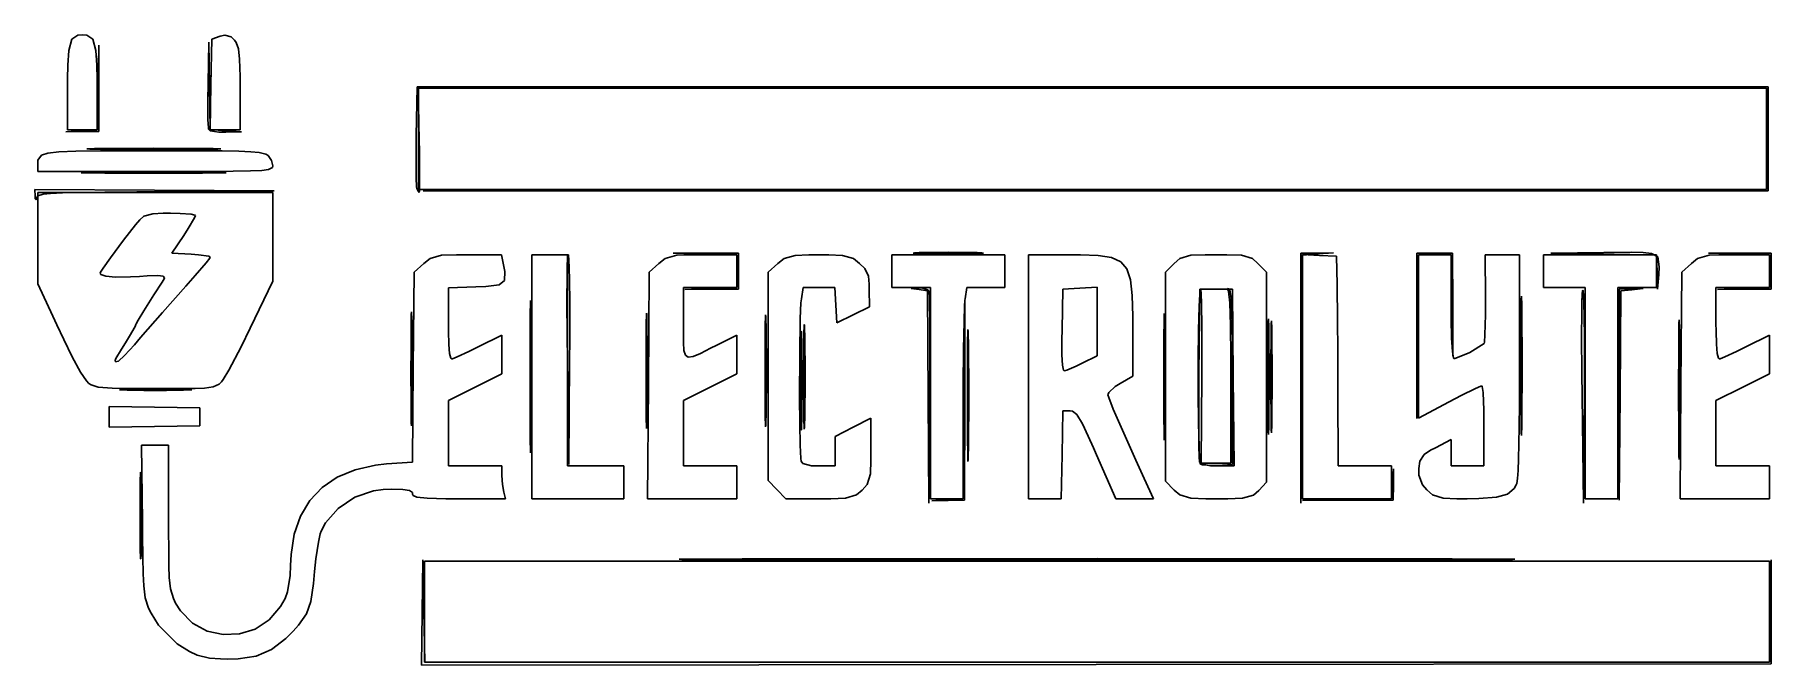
# Model space of a CAD drawing. Extents: x 6 to 590, y 0 to 212.
import ezdxf

# ---------------------------------------------------------------- set-up
doc = ezdxf.new("R2010")
doc.units = 0

msp = doc.modelspace()

# ---------------------------------------------------------------- linework, layer by layer
for p, q in [((17.435953, 206.705361), (18.507839, 210.472273)), ((18.507839, 210.472273), (20.537205, 211.875838)), ((20.537205, 211.875838), (22, 212.004338)), ((22, 212.004338), (23.462795, 211.875838)), ((23.462795, 211.875838), (25.492161, 210.472273)), ((25.492161, 210.472273), (26.564047, 206.705361)), ((65.223954, 195.231431), (65.5, 210.458524)), ((65.5, 210.458524), (68.354668, 211.461283)), ((68.354668, 211.461283), (69.903753, 211.899448)), ((69.903753, 211.899448), (72.019895, 211.303419)), ((72.019895, 211.303419), (73.104668, 210.123406)), ((73.104668, 210.123406), (73.661883, 209.336549)), ((17.08895, 201.726758), (17.435953, 206.705361)), ((26.564047, 206.705361), (26.91105, 201.726758)), ((27.267081, 194.305656), (27.58845, 208.504338)), ((27.58845, 208.504338), (27.544225, 194.004338)), ((64.251121, 195.552493), (64.561308, 209.504338)), ((64.561308, 209.504338), (64.780654, 194.806598)), ((73.661883, 209.336549), (74.43259, 207.290777)), ((74.43259, 207.290777), (74.837241, 203.82572)), ((17.008399, 197.147523), (17.08895, 201.726758)), ((26.91105, 201.726758), (26.991601, 197.147523)), ((74.837241, 203.82572), (74.986528, 197.993529)), ((17, 194.43291), (17.008399, 197.147523)), ((17, 180.004338), (17, 194.43291)), ((26.945713, 180.106975), (27.267081, 194.305656)), ((26.991601, 197.147523), (27, 194.43291)), ((27, 194.43291), (27, 180.004338)), ((27.544225, 194.004338), (27.5, 179.504338)), ((64.169988, 190.032821), (64.251121, 195.552493)), ((64.780654, 194.806598), (65, 180.108857)), ((64.947908, 180.004338), (65.223954, 195.231431)), ((74.986528, 197.993529), (75, 193.893554)), ((75, 193.893554), (75, 180.004338)), ((134.224214, 178.042726), (134.5, 194.504338)), ((134.5, 194.504338), (361.5, 194.507606)), ((361.705429, 194.255436), (134.910859, 193.999997)), ((134.910859, 193.999997), (135.205429, 176.500932)), ((135, 177.004338), (135, 194.004338)), ((135, 194.004338), (361.5, 194.004338)), ((361.5, 194.507606), (588.5, 194.510874)), ((361.5, 194.004338), (588, 194.004338)), ((588.5, 194.510874), (361.705429, 194.255436)), ((588, 194.004338), (588, 177.004338)), ((588.263958, 177.256511), (588.575125, 194.504338)), ((588.575125, 194.504338), (588.537562, 177.004338)), ((64.214224, 183.418162), (64.169988, 190.032821)), ((64.345345, 180.848025), (64.214224, 183.418162)), ((16.5, 179.313596), (21.722856, 179.710285)), ((22, 179.408967), (16.5, 179.313596)), ((22, 180.004338), (17, 180.004338)), ((21.722856, 179.710285), (26.945713, 180.106975)), ((27, 180.004338), (22, 180.004338)), ((27.5, 179.504338), (22, 179.408967)), ((64.439082, 180.302493), (64.345345, 180.848025)), ((64.984272, 179.743057), (64.439082, 180.302493)), ((69.973954, 180.004338), (64.947908, 180.004338)), ((67.865383, 179.188138), (64.984272, 179.743057)), ((65, 180.108857), (70.25, 179.74158)), ((70.218615, 179.18932), (67.865383, 179.188138)), ((75, 180.004338), (69.973954, 180.004338)), ((75.5, 179.374303), (70.218615, 179.18932)), ((70.25, 179.74158), (75.5, 179.374303)), ((134.156143, 171.549329), (134.224214, 178.042726)), ((135, 160.004338), (135, 177.004338)), ((135.205429, 176.500932), (135.258859, 172.985764)), ((587.952791, 160.008684), (588.263958, 177.256511)), ((588, 177.004338), (588, 160.004338)), ((588.537562, 177.004338), (588.5, 159.504338)), ((7, 168.304338), (7.086372, 169.84734)), ((7.086372, 169.84734), (8.242966, 171.464157)), ((8.242966, 171.464157), (10.354984, 172.155739)), ((10.354984, 172.155739), (14.064778, 172.601348)), ((14.064778, 172.601348), (19.822359, 172.855037)), ((19.822359, 172.855037), (28.077737, 172.97086)), ((23.491592, 173.61183), (23.986606, 173.664953)), ((24.520383, 173.564529), (23.491592, 173.61183)), ((23.986606, 173.664953), (26.080276, 173.72268)), ((26.998123, 173.524265), (24.520383, 173.564529)), ((26.080276, 173.72268), (27.75, 173.75289)), ((30.84996, 173.492256), (26.998123, 173.524265)), ((27.75, 173.75289), (46, 173.875223)), ((28.077737, 172.97086), (39.280923, 173.002871)), ((36.001041, 173.469716), (30.84996, 173.492256)), ((42.376511, 173.457864), (36.001041, 173.469716)), ((39.280923, 173.002871), (46.128571, 173.004338)), ((46, 173.456325), (42.376511, 173.457864)), ((46, 173.875223), (64.25, 173.75289)), ((49.623489, 173.457864), (46, 173.456325)), ((46.128571, 173.004338), (51.826342, 173.001758)), ((55.998959, 173.469716), (49.623489, 173.457864)), ((51.826342, 173.001758), (61.449273, 172.976849)), ((61.15004, 173.492256), (55.998959, 173.469716)), ((65.001877, 173.524265), (61.15004, 173.492256)), ((61.449273, 172.976849), (68.940006, 172.916118)), ((64.25, 173.75289), (65.919724, 173.72268)), ((67.479617, 173.564529), (65.001877, 173.524265)), ((65.919724, 173.72268), (68.013394, 173.664953)), ((68.508408, 173.61183), (67.479617, 173.564529)), ((68.013394, 173.664953), (68.508408, 173.61183)), ((68.940006, 172.916118), (74.576081, 172.808178)), ((74.576081, 172.808178), (78.635039, 172.641641)), ((78.635039, 172.641641), (81.394419, 172.40512)), ((81.394419, 172.40512), (83.703899, 171.89421)), ((83.703899, 171.89421), (84.428571, 171.43291)), ((84.428571, 171.43291), (85.538393, 169.75657)), ((85.538393, 169.75657), (86, 167.93291)), ((134.214168, 163.833084), (134.156143, 171.549329)), ((135.258859, 172.985764), (135.321605, 166.734819)), ((7, 166.004338), (7, 168.304338)), ((46.5, 166.004338), (7, 166.004338)), ((21.641586, 165.613472), (22.177286, 165.66605)), ((22.754935, 165.566655), (21.641586, 165.613472)), ((22.177286, 165.66605), (24.443039, 165.723187)), ((25.436325, 165.526803), (22.754935, 165.566655)), ((24.443039, 165.723187), (26.25, 165.753088)), ((29.604752, 165.495121), (25.436325, 165.526803)), ((26.25, 165.753088), (46, 165.874169)), ((35.179208, 165.472812), (29.604752, 165.495121)), ((42.07869, 165.461081), (35.179208, 165.472812)), ((46, 165.459558), (42.07869, 165.461081)), ((46, 165.874169), (65.75, 165.753088)), ((49.92131, 165.461081), (46, 165.459558)), ((53.262777, 166.005428), (46.5, 166.004338)), ((56.820792, 165.472812), (49.92131, 165.461081)), ((64.384467, 166.021881), (53.262777, 166.005428)), ((62.395248, 165.495121), (56.820792, 165.472812)), ((66.563675, 165.526803), (62.395248, 165.495121)), ((72.652931, 166.074545), (64.384467, 166.021881)), ((65.75, 165.753088), (67.556961, 165.723187)), ((69.245065, 165.566655), (66.563675, 165.526803)), ((67.556961, 165.723187), (69.822714, 165.66605)), ((70.358414, 165.613472), (69.245065, 165.566655)), ((69.822714, 165.66605), (70.358414, 165.613472)), ((78.490479, 166.184041), (72.652931, 166.074545)), ((82.319417, 166.370987), (78.490479, 166.184041)), ((84.562057, 166.656003), (82.319417, 166.370987)), ((85.875506, 167.312512), (84.562057, 166.656003)), ((86, 167.93291), (85.875506, 167.312512)), ((134.349144, 160.88752), (134.214168, 163.833084)), ((135.321605, 166.734819), (135.325172, 162.001519)), ((6.116001, 157.754338), (6, 160.004338)), ((6, 160.004338), (46.25, 159.766143)), ((6.194024, 156.785669), (6.116001, 157.754338)), ((7.026655, 157.780882), (6.687128, 157.242927)), ((7, 143.651836), (7, 159.004338)), ((7, 159.004338), (46.5, 159.004338)), ((8.787159, 158.371462), (7.026655, 157.780882)), ((11.327159, 158.647624), (8.787159, 158.371462)), ((15.385972, 158.851081), (11.327159, 158.647624)), ((21.328527, 159.000126), (15.385972, 158.851081)), ((29.519752, 159.113052), (21.328527, 159.000126)), ((40.324575, 159.208151), (29.519752, 159.113052)), ((46.821126, 159.254732), (40.324575, 159.208151)), ((46.25, 159.766143), (86.5, 159.527949)), ((46.5, 159.004338), (86, 159.004338)), ((86.5, 159.527949), (46.821126, 159.254732)), ((86, 159.004338), (86, 144.096419)), ((134.44283, 160.292726), (134.349144, 160.88752)), ((134.874657, 159.382439), (134.44283, 160.292726)), ((135.218615, 159.003102), (134.874657, 159.382439)), ((361.5, 160.004338), (135, 160.004338)), ((135.269127, 159.360012), (135.218615, 159.003102)), ((135.325172, 162.001519), (135.269127, 159.360012)), ((136.5, 159.497817), (362.226395, 159.753251)), ((362.5, 159.501077), (136.5, 159.497817)), ((588, 160.004338), (361.5, 160.004338)), ((362.226395, 159.753251), (587.952791, 160.008684)), ((588.5, 159.504338), (362.5, 159.501077)), ((6.467079, 156.541164), (6.194024, 156.785669)), ((6.687128, 157.242927), (6.467079, 156.541164)), ((45.635433, 151.816424), (42.639591, 150.9443)), ((49.191296, 151.98917), (45.635433, 151.816424)), ((51.674314, 152.004338), (49.191296, 151.98917)), ((54.907022, 151.943465), (51.674314, 152.004338)), ((58.573088, 151.663432), (54.907022, 151.943465)), ((39.863029, 148.100802), (35.78473, 142.896043)), ((41.277398, 149.754338), (39.863029, 148.100802)), ((42.639591, 150.9443), (41.277398, 149.754338)), ((56.063901, 144.482872), (57.592214, 146.865098)), ((57.592214, 146.865098), (59.689417, 150.461583)), ((59.830071, 151.387843), (58.573088, 151.663432)), ((59.689417, 150.461583), (60, 151.232872)), ((60, 151.232872), (59.830071, 151.387843)), ((7, 128.299333), (7, 143.651836)), ((35.78473, 142.896043), (31.426082, 137.026969)), ((52.127802, 138.504338), (56.063901, 144.482872)), ((86, 144.096419), (86, 129.188501)), ((31.426082, 137.026969), (28.973442, 133.536181)), ((58.563901, 138.208648), (52.127802, 138.504338)), ((61.062918, 138.038196), (58.563901, 138.208648)), ((59.95332, 131.01089), (63.58606, 135.260017)), ((64.492152, 137.504929), (61.062918, 138.038196)), ((63.58606, 135.260017), (64.831616, 136.881054)), ((65, 137.207796), (64.492152, 137.504929)), ((64.831616, 136.881054), (65, 137.207796)), ((133.5, 132.170936), (136.765777, 135.087637)), ((136.765777, 135.087637), (138.83687, 136.750757)), ((138.83687, 136.750757), (142.730236, 137.836091)), ((142.730236, 137.836091), (147.747487, 137.996396)), ((147.747487, 137.996396), (151.470463, 138.004338)), ((151.470463, 138.004338), (162.909374, 138.004338)), ((162.909374, 138.004338), (163.547243, 134.604202)), ((163.547243, 134.604202), (163.933664, 132.347773)), ((173, 97.004338), (173, 138.004338)), ((173, 138.004338), (179, 138.004338)), ((179, 138.004338), (185, 138.004338)), ((184.960661, 134.180094), (185.059419, 136.756537)), ((185, 138.004338), (185, 102.504338)), ((185.059419, 136.756537), (185.188019, 138.034632)), ((185.188019, 138.034632), (185.263172, 138.142018)), ((185.263172, 138.142018), (185.339545, 137.882937)), ((185.339545, 137.882937), (185.477552, 136.337938)), ((185.477552, 136.337938), (185.5942, 133.545849)), ((212.5, 132.170183), (215.765777, 135.087261)), ((215.765777, 135.087261), (217.837573, 136.751241)), ((217.837573, 136.751241), (221.739474, 137.836474)), ((231.25, 138.27069), (220.5, 138.602544)), ((220.5, 138.602544), (231.5, 138.553441)), ((221.739474, 137.836474), (226.776426, 137.996458)), ((226.776426, 137.996458), (230.515777, 138.004338)), ((230.515777, 138.004338), (242, 138.004338)), ((242, 137.938836), (231.25, 138.27069)), ((231.5, 138.553441), (242.5, 138.504338)), ((242, 138.004338), (242, 132.504338)), ((242, 132.509113), (242, 137.938836)), ((242.5, 138.504338), (242.5, 132.504338)), ((252.5, 132.167602), (255.765777, 135.08597)), ((255.765777, 135.08597), (257.820209, 136.736151)), ((257.820209, 136.736151), (261.527484, 137.827315)), ((261.527484, 137.827315), (266.124517, 137.995041)), ((266.124517, 137.995041), (269.5, 138.004338)), ((269.5, 138.004338), (272.869123, 137.99487)), ((272.869123, 137.99487), (277.462508, 137.827319)), ((277.462508, 137.827319), (281.16639, 136.745429)), ((281.16639, 136.745429), (283.203924, 135.11344)), ((283.203924, 135.11344), (284.950824, 133.386671)), ((294, 132.504338), (294, 138.004338)), ((294, 138.004338), (313, 138.004338)), ((301.150513, 138.567383), (301.689429, 138.684168)), ((303.787964, 138.478948), (301.150513, 138.567383)), ((301.689429, 138.684168), (303.25, 138.74984)), ((303.25, 138.74984), (313, 138.884695)), ((309.28186, 138.42959), (303.787964, 138.478948)), ((313, 138.422918), (309.28186, 138.42959)), ((313, 138.884695), (322.75, 138.74984)), ((316.71814, 138.42959), (313, 138.422918)), ((313, 138.004338), (332, 138.004338)), ((322.212036, 138.478948), (316.71814, 138.42959)), ((324.849487, 138.567383), (322.212036, 138.478948)), ((322.75, 138.74984), (324.310571, 138.684168)), ((324.310571, 138.684168), (324.849487, 138.567383)), ((332, 138.004338), (332, 132.504338)), ((340, 97.004338), (340, 138.004338)), ((340, 138.004338), (353.777494, 138.004338)), ((353.777494, 138.004338), (357.403043, 137.989658)), ((357.403043, 137.989658), (363.36853, 137.773227)), ((363.36853, 137.773227), (367.807538, 137.087399)), ((367.807538, 137.087399), (370.945269, 135.668208)), ((370.945269, 135.668208), (373.006926, 133.251689)), ((386, 132.158184), (388.923077, 135.081261)), ((388.923077, 135.081261), (390.792047, 136.753559)), ((390.792047, 136.753559), (394.474091, 137.839188)), ((394.474091, 137.839188), (399.356659, 137.996917)), ((399.356659, 137.996917), (403, 138.004338)), ((403, 138.004338), (406.643341, 137.996917)), ((406.643341, 137.996917), (411.525909, 137.839188)), ((411.525909, 137.839188), (415.207953, 136.753559)), ((415.207953, 136.753559), (417.076923, 135.081261)), ((417.076923, 135.081261), (420, 132.158184)), ((431.483141, 96.504338), (431.5, 138.504338)), ((431.5, 138.504338), (437, 138.578932)), ((432.021864, 137.905183), (431.744073, 96.20476)), ((432, 97.054242), (432, 138.104146)), ((432, 138.104146), (437.75, 137.804242)), ((437.260932, 138.279355), (432.021864, 137.905183)), ((437, 138.578932), (442.5, 138.653526)), ((442.5, 138.653526), (437.260932, 138.279355)), ((437.75, 137.804242), (443.5, 137.504338)), ((443.5, 137.504338), (443.670976, 128.004338)), ((470.475833, 110.753941), (470.5, 138.504338)), ((470.5, 138.504338), (476.5, 138.504338)), ((471.031637, 138.004338), (470.741651, 110.503941)), ((471, 110.533594), (471, 138.004338)), ((471, 138.004338), (476.5, 138.004338)), ((476.492205, 138.004338), (471.031637, 138.004338)), ((481.952772, 138.004338), (476.492205, 138.004338)), ((476.5, 138.504338), (482.5, 138.504338)), ((476.5, 138.004338), (482, 138.004338)), ((482.262879, 121.003422), (481.952772, 138.004338)), ((482, 138.004338), (482, 120.504338)), ((482.5, 138.504338), (482.536493, 121.253422)), ((493.545561, 123.502457), (493.475414, 138.004338)), ((493.475414, 138.004338), (499.237707, 138.004338)), ((499.237707, 138.004338), (505, 138.004338)), ((505, 138.004338), (505, 100.551391)), ((513, 132.504338), (513, 138.004338)), ((513, 138.004338), (532, 138.004338)), ((515.5, 138.553535), (533.281385, 138.778937)), ((533.25, 138.255862), (515.5, 138.553535)), ((532, 138.004338), (551, 138.004338)), ((551, 137.958189), (533.25, 138.255862)), ((533.281385, 138.778937), (536.786313, 138.82553)), ((536.786313, 138.82553), (542.453525, 138.87629)), ((542.453525, 138.87629), (546.536768, 138.787789)), ((546.536768, 138.787789), (549.283514, 138.460793)), ((549.283514, 138.460793), (551.439047, 137.306053)), ((551, 138.004338), (551, 132.504338)), ((551.180248, 132.231264), (551, 137.958189)), ((551.439047, 137.306053), (551.945088, 134.005499)), ((559.5, 132.170183), (562.765777, 135.087261)), ((562.765777, 135.087261), (564.837573, 136.751241)), ((564.837573, 136.751241), (568.739474, 137.836474)), ((578.75, 138.271226), (568.5, 138.605777)), ((568.5, 138.605777), (579, 138.555058)), ((568.739474, 137.836474), (573.776426, 137.996458)), ((573.776426, 137.996458), (577.515777, 138.004338)), ((577.515777, 138.004338), (589, 138.004338)), ((589, 137.936675), (578.75, 138.271226)), ((579, 138.555058), (589.5, 138.504338)), ((589, 138.004338), (589, 132.504338)), ((589, 132.508032), (589, 137.936675)), ((589.5, 138.504338), (589.5, 132.504338)), ((28.116821, 132.167601), (28, 131.875853)), ((28, 131.875853), (28.209296, 131.42296)), ((28.973442, 133.536181), (28.116821, 132.167601)), ((28.209296, 131.42296), (29.877626, 130.782067)), ((29.877626, 130.782067), (33.198858, 130.495523)), ((33.198858, 130.495523), (38.156894, 130.564716)), ((38.156894, 130.564716), (41.244682, 130.733148)), ((41.244682, 130.733148), (43.820522, 130.888641)), ((43.820522, 130.888641), (47.390715, 131.00377)), ((48.787537, 128.839039), (46.039942, 124.532165)), ((47.390715, 131.00377), (49.190545, 130.823959)), ((49.458859, 129.912516), (48.787537, 128.839039)), ((49.190545, 130.823959), (49.625955, 130.308653)), ((49.625955, 130.308653), (49.458859, 129.912516)), ((56.75, 127.434111), (59.95332, 131.01089)), ((86, 129.188501), (78.441294, 113.348381)), ((133.198765, 100.232554), (133.5, 132.170936)), ((163.863672, 129.362976), (162.022247, 127.901616)), ((163.933664, 132.347773), (163.863672, 129.362976)), ((184.851425, 122.999087), (184.892827, 130.448598)), ((184.892827, 130.448598), (184.960661, 134.180094)), ((185.5942, 133.545849), (185.68744, 129.653098)), ((185.68744, 129.653098), (185.778932, 122.070545)), ((212.215613, 94.087261), (212.5, 132.170183)), ((242, 127.07939), (242, 132.509113)), ((242, 132.504338), (242, 127.004338)), ((242.5, 132.504338), (242.5, 126.504338)), ((252.5, 97.151245), (252.5, 132.167602)), ((284.950824, 133.386671), (286.199596, 130.779258)), ((286.199596, 130.779258), (286.442072, 128.160458)), ((294, 127.004338), (294, 132.504338)), ((332, 132.504338), (332, 127.004338)), ((373.006926, 133.251689), (374.217711, 129.573878)), ((374.217711, 129.573878), (374.802827, 124.370809)), ((386, 97.004338), (386, 132.158184)), ((420, 132.158184), (420, 96.88598)), ((513, 127.004338), (513, 132.504338)), ((551, 132.504338), (551, 127.004338)), ((551.360496, 126.504338), (551.180248, 132.231264)), ((551.74006, 131.377278), (551.360496, 126.504338)), ((551.945088, 134.005499), (551.74006, 131.377278)), ((559.215613, 94.087261), (559.5, 132.170183)), ((589, 127.07939), (589, 132.508032)), ((589, 132.504338), (589, 127.004338)), ((589.5, 132.504338), (589.5, 126.504338)), ((12.061123, 117.401836), (7, 128.299333)), ((46.039942, 124.532165), (44.302083, 121.829232)), ((48.892103, 118.626408), (56.75, 127.434111)), ((154.238573, 127.216812), (145, 126.929287)), ((145, 126.929287), (145, 114.966812)), ((157.632201, 127.346912), (154.238573, 127.216812)), ((162.022247, 127.901616), (157.632201, 127.346912)), ((172.563578, 121.426369), (172.610106, 122.596089)), ((172.610106, 122.596089), (172.66236, 122.033266)), ((184.914559, 110.361144), (184.851425, 122.999087)), ((233, 127.004338), (224, 127.004338)), ((224, 127.004338), (224, 114.93695)), ((224.5, 126.391858), (233.25, 126.735624)), ((233.5, 126.448098), (224.5, 126.391858)), ((242, 127.004338), (233, 127.004338)), ((233.25, 126.735624), (242, 127.07939)), ((242.5, 126.504338), (233.5, 126.448098)), ((263.641848, 123.254338), (263.500639, 121.86423)), ((264.261685, 127.004338), (263.641848, 123.254338)), ((269.583125, 127.004338), (264.261685, 127.004338)), ((274.904565, 127.004338), (269.583125, 127.004338)), ((275.202283, 121.071129), (274.904565, 127.004338)), ((286.442072, 128.160458), (286.469701, 126.36344)), ((286.469701, 126.36344), (286.5, 120.504338)), ((300.5, 127.004338), (294, 127.004338)), ((307, 127.004338), (300.5, 127.004338)), ((300.5, 126.704674), (303.281385, 126.854506)), ((303.25, 126.288084), (300.5, 126.704674)), ((306, 125.871493), (303.25, 126.288084)), ((303.281385, 126.854506), (304.399366, 126.813601)), ((304.399366, 126.813601), (306.138059, 126.224388)), ((306.236613, 90.187916), (306, 125.871493)), ((306.138059, 126.224388), (306.544622, 125.748651)), ((306.544622, 125.748651), (306.592272, 125.439187)), ((306.592272, 125.439187), (306.675011, 123.796187)), ((306.675011, 123.796187), (306.740299, 120.911658)), ((307, 91.504338), (307, 127.004338)), ((318.57865, 122.707616), (318.457556, 120.708751)), ((318.641848, 123.254338), (318.57865, 122.707616)), ((319.261685, 127.004338), (318.641848, 123.254338)), ((325.630842, 127.004338), (319.261685, 127.004338)), ((332, 127.004338), (325.630842, 127.004338)), ((351.5, 126.504338), (351.22178, 112.754338)), ((357.25, 126.804242), (351.5, 126.504338)), ((363, 127.104146), (357.25, 126.804242)), ((363, 115.571088), (363, 127.104146)), ((374.802827, 124.370809), (374.987475, 117.378517)), ((397.5, 126.504338), (397.234024, 98.017163)), ((397.309865, 120.793358), (397.505543, 124.785172)), ((403, 126.504338), (397.5, 126.504338)), ((397.505543, 124.785172), (397.663117, 126.132831)), ((397.663117, 126.132831), (397.75, 126.350626)), ((397.75, 126.350626), (397.824953, 126.245371)), ((397.824953, 126.245371), (397.959788, 125.160546)), ((397.959788, 125.160546), (398.120744, 121.570088)), ((408.5, 126.504338), (403, 126.504338)), ((406.677617, 126.522997), (406.81082, 126.6562)), ((406.975, 126.346005), (406.677617, 126.522997)), ((406.81082, 126.6562), (407.225, 126.596005)), ((407.20987, 125.756082), (406.975, 126.346005)), ((407.591399, 121.834923), (407.20987, 125.756082)), ((407.225, 126.596005), (407.566488, 126.207785)), ((407.566488, 126.207785), (408.067249, 123.192529)), ((408.067249, 123.192529), (408.303949, 118.493411)), ((408.764881, 96.754338), (408.5, 126.504338)), ((443.670976, 128.004338), (443.706934, 125.570427)), ((443.706934, 125.570427), (443.779942, 118.289128)), ((493.52878, 117.80349), (493.545561, 123.502457)), ((505.520954, 120.359465), (505.560968, 122.981909)), ((505.560968, 122.981909), (505.608004, 124.103351)), ((505.608004, 124.103351), (505.660853, 123.644566)), ((505.660853, 123.644566), (505.718306, 121.52633)), ((520, 127.004338), (513, 127.004338)), ((527, 127.004338), (520, 127.004338)), ((525.960574, 122.11958), (526.0593, 124.734056)), ((526.0593, 124.734056), (526.187866, 126.03217)), ((526.187866, 126.03217), (526.263001, 126.142169)), ((526.263001, 126.142169), (526.339358, 125.880513)), ((526.339358, 125.880513), (526.477339, 124.315561)), ((526.477339, 124.315561), (526.59397, 121.485493)), ((527, 91.504338), (527, 127.004338)), ((544.5, 127.004338), (538, 127.004338)), ((538, 127.004338), (538, 91.504338)), ((538.481053, 91.004338), (538.5, 126.504338)), ((538.5, 126.504338), (542.5, 126.589848)), ((539.02514, 125.890571), (538.743623, 90.697455)), ((542.76257, 126.282964), (539.02514, 125.890571)), ((542.5, 126.589848), (546.5, 126.675357)), ((546.5, 126.675357), (542.76257, 126.282964)), ((551, 127.004338), (544.5, 127.004338)), ((580, 127.004338), (571, 127.004338)), ((571, 127.004338), (571, 115.004338)), ((571.5, 126.391858), (580.25, 126.735624)), ((580.5, 126.448098), (571.5, 126.391858)), ((589, 127.004338), (580, 127.004338)), ((580.25, 126.735624), (589, 127.07939)), ((589.5, 126.504338), (580.5, 126.448098)), ((13.40838, 114.509672), (12.061123, 117.401836)), ((42.631665, 119.188261), (40.73732, 116.022881)), ((41.584819, 110.184963), (48.892103, 118.626408)), ((44.302083, 121.829232), (42.631665, 119.188261)), ((132.513747, 115.714488), (132.554885, 117.861285)), ((132.554885, 117.861285), (132.603253, 118.78488)), ((132.603253, 118.78488), (132.657608, 118.420418)), ((132.657608, 118.420418), (132.716707, 116.703043)), ((172.492487, 114.229726), (172.523973, 118.609212)), ((172.523973, 118.609212), (172.563578, 121.426369)), ((172.66236, 122.033266), (172.719144, 119.652791)), ((172.719144, 119.652791), (172.74886, 117.754338)), ((172.74886, 117.754338), (172.869193, 97.004338)), ((185.778932, 122.070545), (185.799883, 109.474832)), ((211.514756, 115.403218), (211.555851, 117.541542)), ((211.555851, 117.541542), (211.604128, 118.429402)), ((211.604128, 118.429402), (211.658347, 118.002199)), ((211.658347, 118.002199), (211.717266, 116.195332)), ((251.513544, 114.882619), (251.554832, 116.953059)), ((251.554832, 116.953059), (251.603336, 117.812734)), ((251.603336, 117.812734), (251.65781, 117.399092)), ((251.65781, 117.399092), (251.717005, 115.649587)), ((263.500639, 121.86423), (263.272756, 116.586888)), ((275.5, 115.137921), (275.202283, 121.071129)), ((281, 117.821129), (275.5, 115.137921)), ((286.5, 120.504338), (281, 117.821129)), ((306.740299, 120.911658), (306.787296, 116.934284)), ((306.787296, 116.934284), (306.821653, 109.244376)), ((318.257427, 89.306132), (318.541685, 122.504338)), ((318.457556, 120.708751), (318.294028, 115.719914)), ((318.541685, 122.504338), (318.520843, 89.004338)), ((374.987475, 117.378517), (375, 113.128923)), ((385.518018, 114.965016), (385.55859, 117.30699)), ((385.55859, 117.30699), (385.606253, 118.279408)), ((385.606253, 118.279408), (385.659782, 117.811519)), ((385.659782, 117.811519), (385.717951, 115.83257)), ((397.125468, 112.660561), (397.309865, 120.793358)), ((398.120744, 121.570088), (398.248124, 113.741326)), ((407.850933, 114.38439), (407.591399, 121.834923)), ((408.303949, 118.493411), (408.405415, 113.97191)), ((443.779942, 118.289128), (443.876801, 103.50219)), ((482, 120.504338), (482.016783, 116.465852)), ((482.572986, 104.002505), (482.262879, 121.003422)), ((482.536493, 121.253422), (482.572986, 104.002505)), ((493.357174, 111.104304), (493.52878, 117.80349)), ((505.489171, 116.315245), (505.520954, 120.359465)), ((505.718306, 121.52633), (505.748381, 119.82016)), ((505.748381, 119.82016), (505.870336, 100.950436)), ((525.851404, 110.778141), (525.892769, 118.334088)), ((525.892769, 118.334088), (525.960574, 122.11958)), ((526.59397, 121.485493), (526.687204, 117.538786)), ((526.687204, 117.538786), (526.778703, 109.849831)), ((15.77667, 109.486226), (13.40838, 114.509672)), ((39.723828, 113.857597), (37.858984, 110.610472)), ((40, 114.531196), (39.723828, 113.857597)), ((40.087806, 114.792569), (40, 114.531196)), ((40.73732, 116.022881), (40.087806, 114.792569)), ((78.441294, 113.348381), (75.339455, 107.020266)), ((132.450691, 105.421603), (132.481083, 112.409345)), ((132.481083, 112.409345), (132.513747, 115.714488)), ((132.716707, 116.703043), (132.747648, 115.316746)), ((132.747648, 115.316746), (132.87318, 99.945614)), ((145, 114.966812), (145.017701, 112.304792)), ((145.017701, 112.304792), (145.154865, 107.894044)), ((155.022197, 107.015499), (163, 111.026659)), ((163, 111.026659), (163, 104.525534)), ((172.470316, 108.373018), (172.492487, 114.229726)), ((211.459081, 107.633577), (211.482086, 112.07903)), ((211.482086, 112.07903), (211.514756, 115.403218)), ((211.717266, 116.195332), (211.7481, 114.754338)), ((211.7481, 114.754338), (211.872958, 99.004338)), ((224, 114.93695), (223.992853, 112.487809)), ((223.992853, 112.487809), (223.996991, 108.559095)), ((235.25, 107.648025), (242, 111.029482)), ((242, 111.029482), (242, 104.526946)), ((251.450083, 104.81989), (251.48072, 111.66396)), ((251.48072, 111.66396), (251.513544, 114.882619)), ((251.717005, 115.649587), (251.747984, 114.254338)), ((251.747984, 114.254338), (251.873429, 99.004338)), ((263.272756, 116.586888), (263.068517, 104.373979)), ((263.490344, 108.312558), (263.550158, 111.506398)), ((263.550158, 111.506398), (263.599534, 112.316831)), ((263.599534, 112.316831), (263.655032, 112.006147)), ((263.655032, 112.006147), (263.715382, 110.517706)), ((264.477742, 108.833821), (264.510899, 111.84142)), ((264.510899, 111.84142), (264.552605, 113.776094)), ((264.552605, 113.776094), (264.601602, 114.579396)), ((264.601602, 114.579396), (264.656629, 114.192879)), ((264.656629, 114.192879), (264.716425, 112.558095)), ((264.716425, 112.558095), (264.747718, 111.254338)), ((264.747718, 111.254338), (264.874436, 97.004338)), ((318.294028, 115.719914), (318.12338, 106.116887)), ((319.519152, 109.31807), (319.55945, 111.804631)), ((319.55945, 111.804631), (319.606821, 112.869564)), ((319.606821, 112.869564), (319.66005, 112.43775)), ((319.66005, 112.43775), (319.717918, 110.434069)), ((351.22178, 112.754338), (351.172809, 109.520524)), ((363, 104.03803), (363, 115.571088)), ((375, 113.128923), (375, 97.154187)), ((385.463052, 106.455409), (385.485763, 111.324239)), ((385.485763, 111.324239), (385.518018, 114.965016)), ((385.717951, 115.83257), (385.748393, 114.254338)), ((385.748393, 114.254338), (385.871662, 97.004338)), ((397.029302, 102.527743), (397.125468, 112.660561)), ((398.248124, 113.741326), (398.261652, 103.307072)), ((407.983218, 103.555336), (407.850933, 114.38439)), ((408.405415, 113.97191), (408.467908, 108.197562)), ((420.482086, 110.07903), (420.514756, 113.403218)), ((420.514756, 113.403218), (420.555851, 115.541542)), ((420.555851, 115.541542), (420.604128, 116.429402)), ((420.604128, 116.429402), (420.658347, 116.002199)), ((420.658347, 116.002199), (420.717266, 114.195332)), ((420.717266, 114.195332), (420.7481, 112.754338)), ((420.7481, 112.754338), (420.872958, 97.004338)), ((421.48072, 109.66396), (421.513544, 112.882619)), ((421.513544, 112.882619), (421.554832, 114.953059)), ((421.554832, 114.953059), (421.603336, 115.812734)), ((421.603336, 115.812734), (421.65781, 115.399092)), ((421.65781, 115.399092), (421.717005, 113.649587)), ((421.717005, 113.649587), (421.747984, 112.254338)), ((421.747984, 112.254338), (421.873429, 97.004338)), ((482.016783, 116.465852), (482.149669, 109.936822)), ((493.168484, 108.606293), (493.357174, 111.104304)), ((505.455131, 104.278377), (505.466827, 110.928474)), ((505.466827, 110.928474), (505.489171, 116.315245)), ((558.489171, 108.315245), (558.520954, 112.359465)), ((558.520954, 112.359465), (558.560968, 114.981909)), ((558.560968, 114.981909), (558.608004, 116.103351)), ((558.608004, 116.103351), (558.660853, 115.644566)), ((558.660853, 115.644566), (558.718306, 113.52633)), ((558.718306, 113.52633), (558.748381, 111.82016)), ((558.748381, 111.82016), (558.870336, 92.950436)), ((571, 115.004338), (571.017694, 112.333367)), ((571.017694, 112.333367), (571.154818, 107.908464)), ((581.022197, 107.015499), (589, 111.026659)), ((589, 111.026659), (589, 104.525534)), ((18.619025, 103.656868), (15.77667, 109.486226)), ((35.141016, 106.274529), (33.276172, 103.103248)), ((36.5, 108.436884), (35.141016, 106.274529)), ((36.213939, 104.152634), (39.481608, 107.731521)), ((37.858984, 110.610472), (36.5, 108.436884)), ((39.481608, 107.731521), (41.584819, 110.184963)), ((75.339455, 107.020266), (71.243174, 99.227918)), ((132.444645, 99.504338), (132.450691, 105.421603)), ((145.154865, 107.894044), (145.417827, 104.81668)), ((147.959981, 103.691798), (151.843909, 105.45804)), ((151.843909, 105.45804), (155.022197, 107.015499)), ((172.458657, 101.124196), (172.470316, 108.373018)), ((184.999277, 103.20519), (184.914559, 110.361144)), ((185.799883, 109.474832), (185.762448, 102.441167)), ((211.446984, 102.131459), (211.459081, 107.633577)), ((223.996991, 108.559095), (224.161948, 105.834862)), ((224.161948, 105.834862), (224.651219, 104.209183)), ((229.699852, 104.864185), (233.121317, 106.573437)), ((233.121317, 106.573437), (235.25, 107.648025)), ((263.443853, 100.658854), (263.490344, 108.312558)), ((263.715382, 110.517706), (263.74698, 109.314125)), ((263.74698, 109.314125), (263.875239, 95.941912)), ((264.446793, 102.438542), (264.477742, 108.833821)), ((306.821653, 109.244376), (306.795584, 96.553899)), ((318.12338, 106.116887), (318.025867, 94.208782)), ((319.464648, 100.380547), (319.487146, 105.485003)), ((319.487146, 105.485003), (319.519152, 109.31807)), ((319.717918, 110.434069), (319.748211, 108.819303)), ((319.748211, 108.819303), (319.871066, 90.949227)), ((351.172809, 109.520524), (351.200372, 104.358354)), ((385.451108, 100.42928), (385.463052, 106.455409)), ((408.467908, 108.197562), (408.496652, 101.048792)), ((420.446984, 100.131459), (420.459081, 105.633577)), ((420.459081, 105.633577), (420.482086, 110.07903)), ((421.450083, 102.81989), (421.48072, 109.66396)), ((470.451665, 83.003544), (470.475833, 110.753941)), ((470.741651, 110.503941), (470.451665, 83.003544)), ((471, 83.062851), (471, 110.533594)), ((482.149669, 109.936822), (482.411923, 105.523203)), ((482.411923, 105.523203), (482.799874, 103.286787)), ((483.039838, 103.004338), (488.315861, 105.166146)), ((488.315861, 105.166146), (493.057854, 108.136791)), ((493.057854, 108.136791), (493.168484, 108.606293)), ((525.91457, 97.961563), (525.851404, 110.778141)), ((526.778703, 109.849831), (526.799696, 97.075473)), ((558.466827, 102.928474), (558.489171, 108.315245)), ((571.154818, 107.908464), (571.417749, 104.821813)), ((573.959981, 103.691798), (577.843909, 105.45804)), ((577.843909, 105.45804), (581.022197, 107.015499)), ((21.378684, 98.518692), (18.619025, 103.656868)), ((33.276172, 103.103248), (33, 102.484921)), ((33, 102.484921), (33.121117, 102.026561)), ((33.121117, 102.026561), (34.123536, 102.277675)), ((34.123536, 102.277675), (36.213939, 104.152634)), ((71.243174, 99.227918), (69.346235, 96.031971)), ((132.446295, 96.428475), (132.444645, 99.504338)), ((132.87318, 99.945614), (132.748417, 84.316746)), ((132.89753, 68.294171), (133.198765, 100.232554)), ((145.417827, 104.81668), (145.794727, 103.211492)), ((145.794727, 103.211492), (146.022197, 103.004338)), ((146.022197, 103.004338), (146.390364, 103.086207)), ((146.390364, 103.086207), (147.959981, 103.691798)), ((163, 104.525534), (163, 98.024409)), ((172.457144, 97.004338), (172.458657, 101.124196)), ((185.498553, 67.504338), (184.999277, 103.20519)), ((185, 102.504338), (185, 67.004338)), ((185.762448, 102.441167), (185.498553, 67.504338)), ((211.445414, 99.004338), (211.446984, 102.131459)), ((224.651219, 104.209183), (225.628297, 103.57613)), ((225.628297, 103.57613), (227.256677, 103.829773)), ((227.256677, 103.829773), (229.699852, 104.864185)), ((242, 104.526946), (242, 98.024409)), ((251.443876, 99.004338), (251.450083, 104.81989)), ((263.068517, 104.373979), (263.031362, 90.118266)), ((263.437717, 95.504338), (263.443853, 100.658854)), ((264.440524, 97.004338), (264.446793, 102.438542)), ((319.452877, 94.079825), (319.464648, 100.380547)), ((351.200372, 104.358354), (351.395794, 100.927685)), ((351.395794, 100.927685), (351.759697, 99.217588)), ((351.759697, 99.217588), (352.005024, 99.004338)), ((352.809079, 99.202933), (356.020989, 100.54394)), ((356.020989, 100.54394), (358.033244, 101.521184)), ((358.033244, 101.521184), (363, 104.03803)), ((385.449558, 97.004338), (385.451108, 100.42928)), ((397.022231, 91.71691), (397.029302, 102.527743)), ((398.261652, 103.307072), (398.220893, 97.409643)), ((408, 96.921005), (407.983218, 103.555336)), ((408.496652, 101.048792), (408.5, 96.921005)), ((420.445414, 97.004338), (420.446984, 100.131459)), ((421.443876, 97.004338), (421.450083, 102.81989)), ((443.876801, 103.50219), (443.920976, 92.754338)), ((482.799874, 103.286787), (483.039838, 103.004338)), ((505, 100.551391), (504.995777, 95.949121)), ((505.453654, 100.504338), (505.455131, 104.278377)), ((505.455238, 96.733577), (505.453654, 100.504338)), ((505.870336, 100.950436), (505.748919, 81.82016)), ((558.455131, 96.278377), (558.466827, 102.928474)), ((571.417749, 104.821813), (571.794676, 103.212057)), ((571.794676, 103.212057), (572.022197, 103.004338)), ((572.022197, 103.004338), (572.390364, 103.086207)), ((572.390364, 103.086207), (573.959981, 103.691798)), ((589, 104.525534), (589, 98.024409)), ((23.373565, 95.623054), (21.378684, 98.518692)), ((24.22485, 94.754338), (23.373565, 95.623054)), ((24.953653, 94.236103), (24.22485, 94.754338)), ((27.326527, 93.522505), (24.953653, 94.236103)), ((32.039572, 93.151176), (27.326527, 93.522505)), ((65.984517, 93.580523), (63.025079, 93.212314)), ((68.02327, 94.530218), (65.984517, 93.580523)), ((68.76698, 95.2563), (68.02327, 94.530218)), ((69.346235, 96.031971), (68.76698, 95.2563)), ((132.458555, 91.026178), (132.446295, 96.428475)), ((154, 93.504338), (145, 88.984267)), ((163, 98.024409), (154, 93.504338)), ((172.458657, 92.88448), (172.457144, 97.004338)), ((172.869193, 97.004338), (172.74886, 76.254338)), ((173, 56.004338), (173, 97.004338)), ((211.446984, 95.877217), (211.445414, 99.004338)), ((211.459081, 90.375099), (211.446984, 95.877217)), ((211.872958, 99.004338), (211.7481, 83.254338)), ((211.931225, 56.004338), (212.215613, 94.087261)), ((233, 93.504338), (224, 88.984267)), ((242, 98.024409), (233, 93.504338)), ((251.450083, 93.188786), (251.443876, 99.004338)), ((251.873429, 99.004338), (251.747984, 83.754338)), ((252.5, 62.134888), (252.5, 97.151245)), ((263.444225, 90.362468), (263.437717, 95.504338)), ((263.875239, 95.941912), (263.747955, 82.314125)), ((264.446793, 91.570134), (264.440524, 97.004338)), ((264.874436, 97.004338), (264.747718, 82.754338)), ((306.795584, 96.553899), (306.749851, 89.498651)), ((318.025867, 94.208782), (318.011006, 87.754338)), ((319.451395, 90.504338), (319.452877, 94.079825)), ((340, 56.004338), (340, 97.004338)), ((352.005024, 99.004338), (352.809079, 99.202933)), ((369.112885, 93.742634), (366.936758, 91.704666)), ((370.75, 94.779204), (369.112885, 93.742634)), ((375, 97.154187), (370.75, 94.779204)), ((385.451108, 93.579396), (385.449558, 97.004338)), ((385.463052, 87.553267), (385.451108, 93.579396)), ((385.871662, 97.004338), (385.748393, 79.754338)), ((386, 61.850492), (386, 97.004338)), ((397.234024, 98.017163), (397.190485, 92.268916)), ((398.220893, 97.409643), (397.941786, 68.004338)), ((408, 68.004338), (408, 96.921005)), ((408.5, 96.921005), (408.5, 67.504338)), ((409.029761, 67.004338), (408.764881, 96.754338)), ((420, 96.88598), (420, 61.613776)), ((420.446984, 93.877217), (420.445414, 97.004338)), ((420.459081, 88.375099), (420.446984, 93.877217)), ((420.872958, 97.004338), (420.7481, 81.254338)), ((421.450083, 91.188786), (421.443876, 97.004338)), ((421.873429, 97.004338), (421.747984, 81.754338)), ((431.466282, 54.504338), (431.483141, 96.504338)), ((431.744073, 96.20476), (431.466282, 54.504338)), ((432, 56.004338), (432, 97.054242)), ((491.992109, 93.892679), (490.194496, 93.066725)), ((492.336383, 94.004338), (491.992109, 93.892679)), ((492.46969, 93.728801), (492.336383, 94.004338)), ((492.706751, 91.690617), (492.46969, 93.728801)), ((504.995777, 95.949121), (504.961856, 87.609543)), ((505.467122, 90.108723), (505.455238, 96.733577)), ((525.999295, 90.70517), (525.91457, 97.961563)), ((526.799696, 97.075473), (526.762296, 89.941338)), ((558.453654, 92.504338), (558.455131, 96.278377)), ((558.931225, 56.004338), (559.215613, 94.087261)), ((580, 93.504338), (571, 88.984267)), ((589, 98.024409), (580, 93.504338)), ((37.918458, 93.033603), (32.039572, 93.151176)), ((34.480659, 92.569329), (35.141703, 92.685553)), ((37.103721, 92.481067), (34.480659, 92.569329)), ((35.141703, 92.685553), (36.803194, 92.750806)), ((36.803194, 92.750806), (46.928261, 92.884261)), ((42.692712, 92.431475), (37.103721, 92.481067)), ((43.268902, 93.007038), (37.918458, 93.033603)), ((46.5, 92.424525), (42.692712, 92.431475)), ((46.43647, 93.004338), (43.268902, 93.007038)), ((49.90711, 93.005548), (46.43647, 93.004338)), ((50.319665, 92.430862), (46.5, 92.424525)), ((46.928261, 92.884261), (56.803194, 92.749198)), ((55.627175, 93.024329), (49.90711, 93.005548)), ((56.000206, 92.479548), (50.319665, 92.430862)), ((59.919581, 93.085158), (55.627175, 93.024329)), ((58.7873, 92.567375), (56.000206, 92.479548)), ((56.803194, 92.749198), (58.342875, 92.683688)), ((58.342875, 92.683688), (58.7873, 92.567375)), ((63.025079, 93.212314), (59.919581, 93.085158)), ((132.481721, 86.675031), (132.458555, 91.026178)), ((145, 88.984267), (145, 77.994302)), ((172.470316, 85.635658), (172.458657, 92.88448)), ((211.482086, 85.929646), (211.459081, 90.375099)), ((224, 88.984267), (224, 77.994302)), ((251.48072, 86.344716), (251.450083, 93.188786)), ((263.031362, 90.118266), (263.10052, 81.209275)), ((263.491264, 82.802305), (263.444225, 90.362468)), ((264.477742, 85.174855), (264.446793, 91.570134)), ((306.473227, 54.504338), (306.236613, 90.187916)), ((306.749851, 89.498651), (306.473227, 54.504338)), ((307, 56.004338), (307, 91.504338)), ((317.973168, 56.107927), (318.257427, 89.306132)), ((318.011006, 87.754338), (318, 56.004338)), ((318.520843, 89.004338), (318.5, 55.504338)), ((319.452995, 86.93212), (319.451395, 90.504338)), ((319.871066, 90.949227), (319.748803, 72.819303)), ((366.936758, 91.704666), (366.665772, 90.95428)), ((366.665772, 90.95428), (366.903723, 90.083219)), ((366.903723, 90.083219), (368.47141, 86.086461)), ((385.485763, 82.684438), (385.463052, 87.553267)), ((397.105119, 81.550068), (397.022231, 91.71691)), ((397.190485, 92.268916), (397.168634, 81.901884)), ((420.482086, 83.929646), (420.459081, 88.375099)), ((421.48072, 84.344716), (421.450083, 91.188786)), ((443.920976, 92.754338), (444, 67.004338)), ((481.336383, 88.533594), (471, 83.062851)), ((485.402171, 90.657782), (481.336383, 88.533594)), ((490.194496, 93.066725), (485.402171, 90.657782)), ((492.947636, 85.746135), (492.706751, 91.690617)), ((504.961856, 87.609543), (504.893665, 80.412328)), ((505.489618, 84.769957), (505.467122, 90.108723)), ((526.49859, 54.504338), (525.999295, 90.70517)), ((526.762296, 89.941338), (526.49859, 54.504338)), ((527, 56.004338), (527, 91.504338)), ((538, 91.504338), (538, 56.004338)), ((538.462106, 55.504338), (538.481053, 91.004338)), ((538.743623, 90.697455), (538.462106, 55.504338)), ((558.455238, 88.733577), (558.453654, 92.504338)), ((558.467122, 82.108723), (558.455238, 88.733577)), ((558.870336, 92.950436), (558.748919, 73.82016)), ((571, 88.984267), (571, 77.994302)), ((31, 83.572687), (31, 87.05643)), ((31, 87.05643), (46.25, 86.780384)), ((31, 80.088944), (31, 83.572687)), ((46.25, 86.780384), (61.5, 86.504338)), ((61.5, 86.504338), (61.5, 83.504338)), ((61.5, 83.504338), (61.5, 80.504338)), ((132.514548, 83.437327), (132.481721, 86.675031)), ((132.55579, 81.375359), (132.514548, 83.437327)), ((132.717547, 82.8668), (132.658535, 81.027803)), ((132.748417, 84.316746), (132.717547, 82.8668)), ((172.492487, 79.778951), (172.470316, 85.635658)), ((211.514756, 82.605458), (211.482086, 85.929646)), ((211.555851, 80.467134), (211.514756, 82.605458)), ((211.717266, 81.813344), (211.658347, 80.006477)), ((211.7481, 83.254338), (211.717266, 81.813344)), ((251.513544, 83.126058), (251.48072, 86.344716)), ((251.554832, 81.055617), (251.513544, 83.126058)), ((251.717005, 82.35909), (251.65781, 80.609584)), ((251.747984, 83.754338), (251.717005, 82.35909)), ((263.551305, 79.728334), (263.491264, 82.802305)), ((263.747955, 82.314125), (263.716446, 81.04743)), ((264.510899, 82.167256), (264.477742, 85.174855)), ((264.552605, 80.232582), (264.510899, 82.167256)), ((264.747718, 82.754338), (264.716425, 81.450581)), ((281, 80.004338), (287, 83.033129)), ((287, 83.033129), (287, 72.44181)), ((319.464973, 80.656573), (319.452995, 86.93212)), ((351.5, 85.504338), (351.223267, 70.754338)), ((353.943937, 85.504338), (351.5, 85.504338)), ((354.717785, 85.412606), (353.943937, 85.504338)), ((356.196853, 84.322), (354.717785, 85.412606)), ((358.062666, 81.229087), (356.196853, 84.322)), ((368.47141, 86.086461), (371.506416, 79.056638)), ((385.518018, 79.04366), (385.485763, 82.684438)), ((397.168634, 81.901884), (397.227771, 73.854276)), ((420.514756, 80.605458), (420.482086, 83.929646)), ((421.513544, 81.126058), (421.48072, 84.344716)), ((421.747984, 81.754338), (421.717005, 80.35909)), ((493, 80.504338), (492.947636, 85.746135)), ((505.521515, 80.793914), (505.489618, 84.769957)), ((505.748919, 81.82016), (505.718893, 80.049646)), ((558.489618, 76.769957), (558.467122, 82.108723)), ((46.25, 80.296641), (31, 80.088944)), ((61.5, 80.504338), (46.25, 80.296641)), ((132.604201, 80.55142), (132.55579, 81.375359)), ((132.658535, 81.027803), (132.604201, 80.55142)), ((145, 77.994302), (145, 67.004338)), ((172.523973, 75.399464), (172.492487, 79.778951)), ((172.74886, 76.254338), (172.719144, 74.355885)), ((211.604128, 79.579274), (211.555851, 80.467134)), ((211.658347, 80.006477), (211.604128, 79.579274)), ((224, 77.994302), (224, 67.004338)), ((251.603336, 80.195943), (251.554832, 81.055617)), ((251.65781, 80.609584), (251.603336, 80.195943)), ((263.10052, 81.209275), (263.245593, 73.986933)), ((263.600736, 79.016721), (263.551305, 79.728334)), ((263.656208, 79.438386), (263.600736, 79.016721)), ((263.716446, 81.04743), (263.656208, 79.438386)), ((264.601602, 79.42928), (264.552605, 80.232582)), ((264.656629, 79.815797), (264.601602, 79.42928)), ((264.716425, 81.450581), (264.656629, 79.815797)), ((275, 76.975548), (281, 80.004338)), ((275, 71.989943), (275, 76.975548)), ((319.487637, 75.599993), (319.464973, 80.656573)), ((360.061063, 77.023098), (358.062666, 81.229087)), ((361.813092, 73.097896), (360.061063, 77.023098)), ((371.506416, 79.056638), (376.02267, 68.96149)), ((385.55859, 76.701686), (385.518018, 79.04366)), ((385.606253, 75.729268), (385.55859, 76.701686)), ((385.659782, 76.197157), (385.606253, 75.729268)), ((385.717951, 78.176106), (385.659782, 76.197157)), ((385.748393, 79.754338), (385.717951, 78.176106)), ((397.278832, 73.349222), (397.105119, 81.550068)), ((420.555851, 78.467134), (420.514756, 80.605458)), ((420.604128, 77.579274), (420.555851, 78.467134)), ((420.658347, 78.006477), (420.604128, 77.579274)), ((420.717266, 79.813344), (420.658347, 78.006477)), ((420.7481, 81.254338), (420.717266, 79.813344)), ((421.554832, 79.055617), (421.513544, 81.126058)), ((421.603336, 78.195943), (421.554832, 79.055617)), ((421.65781, 78.609584), (421.603336, 78.195943)), ((421.717005, 80.35909), (421.65781, 78.609584)), ((476.75, 73.14873), (482, 75.885029)), ((482, 75.885029), (482, 71.444684)), ((493, 67.004338), (493, 80.504338)), ((504.893665, 80.412328), (504.790839, 74.344368)), ((505.561602, 78.257226), (505.521515, 80.793914)), ((505.608668, 77.23653), (505.561602, 78.257226)), ((505.661502, 77.808458), (505.608668, 77.23653)), ((505.718893, 80.049646), (505.661502, 77.808458)), ((558.521515, 72.793914), (558.489618, 76.769957)), ((571, 77.994302), (571, 67.004338)), ((42.175308, 48.254338), (41.850617, 74.004338)), ((41.850617, 74.004338), (46.425308, 74.004338)), ((46.425308, 74.004338), (51, 74.004338)), ((51, 74.004338), (51, 49.661622)), ((172.563578, 72.582308), (172.523973, 75.399464)), ((172.610106, 71.412587), (172.563578, 72.582308)), ((172.66236, 71.975411), (172.610106, 71.412587)), ((172.719144, 74.355885), (172.66236, 71.975411)), ((263.245593, 73.986933), (263.467241, 69.489063)), ((275, 67.004338), (275, 71.989943)), ((287, 72.44181), (286.991818, 69.000387)), ((319.519768, 71.834916), (319.487637, 75.599993)), ((319.560147, 69.433879), (319.519768, 71.834916)), ((319.718564, 71.140368), (319.660764, 69.014069)), ((319.748803, 72.819303), (319.718564, 71.140368)), ((351.223267, 70.754338), (350.946534, 56.004338)), ((362.841937, 70.754338), (361.813092, 73.097896)), ((369.296001, 56.004338), (362.841937, 70.754338)), ((397.227771, 73.854276), (397.320957, 69.927922)), ((397.46924, 69.284041), (397.278832, 73.349222)), ((471.487193, 68.592799), (472.894553, 70.862966)), ((472.894553, 70.862966), (475.103166, 72.272806)), ((475.103166, 72.272806), (476.75, 73.14873)), ((482, 71.444684), (482, 67.004338)), ((504.790839, 74.344368), (504.653012, 69.392557)), ((558.561602, 70.257226), (558.521515, 72.793914)), ((558.608668, 69.23653), (558.561602, 70.257226)), ((558.718893, 72.049646), (558.661502, 69.808458)), ((558.748919, 73.82016), (558.718893, 72.049646)), ((41.485908, 61.789553), (41.571444, 64.952507)), ((41.571444, 64.952507), (41.653998, 64.762685)), ((41.653998, 64.762685), (41.715365, 63.326199)), ((107.684341, 63.218856), (113.653764, 65.737305)), ((113.653764, 65.737305), (120.498457, 67.284592)), ((120.498457, 67.284592), (124.238679, 67.683107)), ((124.238679, 67.683107), (132.89753, 68.294171)), ((145, 67.004338), (154, 67.004338)), ((154, 67.004338), (163, 67.004338)), ((163, 67.004338), (163.013655, 63.754338)), ((185, 67.004338), (194.5, 67.004338)), ((194.5, 67.004338), (204, 67.004338)), ((204, 67.004338), (204, 61.504338)), ((224, 67.004338), (233, 67.004338)), ((233, 67.004338), (242, 67.004338)), ((242, 67.004338), (242, 61.504338)), ((263.467241, 69.489063), (263.606989, 68.586126)), ((263.606989, 68.586126), (264.172363, 67.844612)), ((264.172363, 67.844612), (267.047236, 67.086706)), ((267.047236, 67.086706), (269.606989, 67.004338)), ((269.606989, 67.004338), (275, 67.004338)), ((286.829956, 64.362221), (285.741391, 60.788093)), ((286.991818, 69.000387), (286.829956, 64.362221)), ((319.607552, 68.469418), (319.560147, 69.433879)), ((319.660764, 69.014069), (319.607552, 68.469418)), ((376.02267, 68.96149), (378.840617, 62.754338)), ((397.320957, 69.927922), (397.404655, 68.543595)), ((397.404655, 68.543595), (397.452639, 68.267163)), ((397.452639, 68.267163), (398.02716, 67.729369)), ((397.625012, 67.87684), (397.46924, 69.284041)), ((397.711588, 67.626083), (397.625012, 67.87684)), ((398.385447, 67.373058), (397.711588, 67.626083)), ((397.941786, 68.004338), (402.970893, 68.004338)), ((398.02716, 67.729369), (401.089363, 67.088162)), ((401.449119, 67.151053), (398.385447, 67.373058)), ((401.089363, 67.088162), (403.483496, 67.004338)), ((403.461588, 67.209417), (401.449119, 67.151053)), ((402.970893, 68.004338), (408, 68.004338)), ((408.5, 67.504338), (403.461588, 67.209417)), ((403.483496, 67.004338), (409.029761, 67.004338)), ((444, 67.004338), (453, 67.004338)), ((453, 67.004338), (462, 67.004338)), ((462, 67.004338), (462, 61.504338)), ((462.285531, 61.035764), (462.673795, 66.015651)), ((462.673795, 66.015651), (462.586897, 60.759995)), ((471.144547, 63.912012), (471.191597, 66.189864)), ((471.191597, 66.189864), (471.487193, 68.592799)), ((482, 67.004338), (487.5, 67.004338)), ((487.5, 67.004338), (493, 67.004338)), ((504.479821, 65.543788), (504.2709, 62.784954)), ((504.653012, 69.392557), (504.479821, 65.543788)), ((558.661502, 69.808458), (558.608668, 69.23653)), ((571, 67.004338), (580, 67.004338)), ((580, 67.004338), (589, 67.004338)), ((589, 67.004338), (589, 61.504338)), ((41.437923, 55.074237), (41.485908, 61.789553)), ((41.715365, 63.326199), (41.747461, 62.196989)), ((41.747461, 62.196989), (41.877056, 50.070208)), ((98.503784, 55.408555), (102.623307, 59.764266)), ((102.623307, 59.764266), (107.684341, 63.218856)), ((119.822223, 58.703206), (113.53832, 56.514936)), ((123.046883, 59.086779), (119.822223, 58.703206)), ((125.770354, 59.170237), (123.046883, 59.086779)), ((129.710088, 59.134101), (125.770354, 59.170237)), ((131.959157, 58.776522), (129.710088, 59.134101)), ((132.900298, 58.03665), (131.959157, 58.776522)), ((163.013655, 63.754338), (163.200423, 60.798088)), ((163.200423, 60.798088), (163.630286, 58.254338)), ((204, 61.504338), (204, 56.004338)), ((242, 61.504338), (242, 56.004338)), ((255.437091, 59.069613), (252.5, 62.134888)), ((258.374182, 56.004338), (255.437091, 59.069613)), ((284.076923, 58.927415), (282.204704, 57.252063)), ((285.741391, 60.788093), (284.076923, 58.927415)), ((378.840617, 62.754338), (381.916353, 56.004338)), ((388.923077, 58.927415), (386, 61.850492)), ((390.795296, 57.252063), (388.923077, 58.927415)), ((417.312909, 58.809057), (415.572589, 57.210025)), ((420, 61.613776), (417.312909, 58.809057)), ((461.897268, 56.055877), (462.285531, 61.035764)), ((462, 61.504338), (462, 56.004338)), ((462.586897, 60.759995), (462.5, 55.504338)), ((472.346338, 60.673138), (471.144547, 63.912012)), ((473.864674, 58.985818), (472.346338, 60.673138)), ((475.756638, 57.283398), (473.864674, 58.985818)), ((503.165015, 59.394245), (500.94921, 57.554436)), ((503.889728, 60.661663), (503.165015, 59.394245)), ((504.025885, 61.10295), (503.889728, 60.661663)), ((504.2709, 62.784954), (504.025885, 61.10295)), ((589, 61.504338), (589, 56.004338)), ((41.431254, 50.504338), (41.437923, 55.074237)), ((95.358893, 50.186743), (98.503784, 55.408555)), ((107.970567, 52.765572), (103.713677, 47.855598)), ((113.53832, 56.514936), (107.970567, 52.765572)), ((133, 57.504338), (132.900298, 58.03665)), ((133.129015, 57.075457), (133, 57.504338)), ((134.456833, 56.471931), (133.129015, 57.075457)), ((137.868154, 56.144269), (134.456833, 56.471931)), ((144.151516, 56.01673), (137.868154, 56.144269)), ((148.616631, 56.004338), (144.151516, 56.01673)), ((164.233263, 56.004338), (148.616631, 56.004338)), ((163.630286, 58.254338), (164.233263, 56.004338)), ((188.5, 56.004338), (173, 56.004338)), ((204, 56.004338), (188.5, 56.004338)), ((226.965613, 56.004338), (211.931225, 56.004338)), ((242, 56.004338), (226.965613, 56.004338)), ((269.764014, 56.004338), (258.374182, 56.004338)), ((273.492084, 56.011462), (269.764014, 56.004338)), ((278.477303, 56.16758), (273.492084, 56.011462)), ((282.204704, 57.252063), (278.477303, 56.16758)), ((312.5, 56.004338), (307, 56.004338)), ((307.5, 55.313596), (312.736584, 55.710761)), ((313, 55.408967), (307.5, 55.313596)), ((318, 56.004338), (312.5, 56.004338)), ((312.736584, 55.710761), (317.973168, 56.107927)), ((318.5, 55.504338), (313, 55.408967)), ((345.473267, 56.004338), (340, 56.004338)), ((350.946534, 56.004338), (345.473267, 56.004338)), ((375.606177, 56.004338), (369.296001, 56.004338)), ((381.916353, 56.004338), (375.606177, 56.004338)), ((394.522697, 56.16758), (390.795296, 57.252063)), ((399.507916, 56.011462), (394.522697, 56.16758)), ((403.235986, 56.004338), (399.507916, 56.011462)), ((406.940825, 56.011998), (403.235986, 56.004338)), ((411.905289, 56.166272), (406.940825, 56.011998)), ((415.572589, 57.210025), (411.905289, 56.166272)), ((431.997742, 55.423509), (446.947505, 55.739693)), ((447.248871, 55.463924), (431.997742, 55.423509)), ((447, 56.004338), (432, 56.004338)), ((446.947505, 55.739693), (461.897268, 56.055877)), ((462, 56.004338), (447, 56.004338)), ((462.5, 55.504338), (447.248871, 55.463924)), ((479.324587, 56.174845), (475.756638, 57.283398)), ((483.943527, 56.012227), (479.324587, 56.174845)), ((487.376024, 56.004338), (483.943527, 56.012227)), ((491.314206, 56.051986), (487.376024, 56.004338)), ((497.202547, 56.497773), (491.314206, 56.051986)), ((500.94921, 57.554436), (497.202547, 56.497773)), ((532.5, 56.004338), (527, 56.004338)), ((538, 56.004338), (532.5, 56.004338)), ((573.965613, 56.004338), (558.931225, 56.004338)), ((589, 56.004338), (573.965613, 56.004338)), ((41.437469, 45.921893), (41.431254, 50.504338)), ((41.877056, 50.070208), (41.746272, 38.196989)), ((42.233029, 43.734573), (42.175308, 48.254338)), ((51, 49.661622), (51.001398, 45.504206)), ((93.221756, 44.133849), (95.358893, 50.186743)), ((103.713677, 47.855598), (102.262655, 45.090534)), ((41.484784, 39.113772), (41.437469, 45.921893)), ((42.343716, 36.313853), (42.233029, 43.734573)), ((51.001398, 45.504206), (51.021807, 38.627781)), ((92.125492, 37.284894), (93.221756, 44.133849)), ((101.320066, 41.428079), (100.45291, 35.739)), ((101.955283, 44.187388), (101.320066, 41.428079)), ((102.262655, 45.090534), (101.955283, 44.187388)), ((41.569999, 35.784538), (41.484784, 39.113772)), ((41.652564, 35.813564), (41.569999, 35.784538)), ((41.714067, 37.130398), (41.652564, 35.813564)), ((41.746272, 38.196989), (41.714067, 37.130398)), ((42.476887, 30.754288), (42.343716, 36.313853)), ((51.021807, 38.627781), (51.086214, 33.415801)), ((91.978038, 33.572837), (92.125492, 37.284894)), ((100.45291, 35.739), (100.038354, 31.560314)), ((136.224779, 17.752169), (136.449558, 35.504338)), ((136.449558, 35.504338), (136.748393, 18.254338)), ((222.570578, 35.642461), (224.105967, 35.665634)), ((223.438768, 35.62049), (222.570578, 35.642461)), ((226.65222, 35.599854), (223.438768, 35.62049)), ((224.105967, 35.665634), (228.103254, 35.689877)), ((232.152613, 35.580686), (226.65222, 35.599854)), ((228.103254, 35.689877), (234.62076, 35.715057)), ((239.881628, 35.563118), (232.152613, 35.580686)), ((234.62076, 35.715057), (243.716803, 35.741043)), ((249.780947, 35.547283), (239.881628, 35.563118)), ((243.716803, 35.741043), (249.25, 35.754296)), ((249.25, 35.754296), (363, 35.860948)), ((261.79225, 35.533313), (249.780947, 35.547283)), ((275.857218, 35.521341), (261.79225, 35.533313)), ((291.917532, 35.5115), (275.857218, 35.521341)), ((309.914873, 35.503921), (291.917532, 35.5115)), ((329.790922, 35.498738), (309.914873, 35.503921)), ((351.48736, 35.496083), (329.790922, 35.498738)), ((363, 35.495745), (351.48736, 35.496083)), ((363, 35.860948), (476.75, 35.754296)), ((374.51264, 35.496083), (363, 35.495745)), ((396.209078, 35.498738), (374.51264, 35.496083)), ((416.085127, 35.503921), (396.209078, 35.498738)), ((434.082468, 35.5115), (416.085127, 35.503921)), ((450.142782, 35.521341), (434.082468, 35.5115)), ((464.20775, 35.533313), (450.142782, 35.521341)), ((476.219053, 35.547283), (464.20775, 35.533313)), ((486.118372, 35.563118), (476.219053, 35.547283)), ((476.75, 35.754296), (482.283197, 35.741043)), ((482.283197, 35.741043), (491.37924, 35.715057)), ((493.847387, 35.580686), (486.118372, 35.563118)), ((491.37924, 35.715057), (497.896746, 35.689877)), ((499.34778, 35.599854), (493.847387, 35.580686)), ((497.896746, 35.689877), (501.894033, 35.665634)), ((502.561232, 35.62049), (499.34778, 35.599854)), ((501.894033, 35.665634), (503.429422, 35.642461)), ((503.429422, 35.642461), (502.561232, 35.62049)), ((589.263949, 18.254338), (589.575125, 35.504338)), ((589.575125, 35.504338), (589.537562, 18.004338)), ((42.667125, 26.699166), (42.476887, 30.754288)), ((51.086214, 33.415801), (51.219231, 29.564149)), ((51.219231, 29.564149), (51.601238, 25.672029)), ((90.921637, 24.669892), (91.852661, 30.237823)), ((91.852661, 30.237823), (91.978038, 33.572837)), ((100.038354, 31.560314), (99.690301, 27.495775)), ((137, 18.004338), (137, 35.004338)), ((137, 35.004338), (363, 35.004338)), ((363, 35.004338), (589, 35.004338)), ((589, 35.004338), (589, 18.004338)), ((43.135143, 22.657015), (42.667125, 26.699166)), ((51.601238, 25.672029), (52.580433, 22.405253)), ((90.120336, 22.462968), (90.921637, 24.669892)), ((99.690301, 27.495775), (98.807433, 21.497681)), ((44.281707, 19.203744), (43.135143, 22.657015)), ((45.156753, 17.504338), (44.281707, 19.203744)), ((52.580433, 22.405253), (53.326773, 20.911622)), ((53.326773, 20.911622), (54.96212, 18.295857)), ((54.96212, 18.295857), (59.045143, 14.172465)), ((84.774264, 15.257295), (88.628181, 19.715337)), ((88.628181, 19.715337), (90.120336, 22.462968)), ((98.807433, 21.497681), (97.290834, 17.267946)), ((136, 0), (136.224779, 17.752169)), ((136.748393, 18.254338), (137.047228, 1.004338)), ((137, 1.004338), (137, 18.004338)), ((588.952772, 1.004338), (589.263949, 18.254338)), ((589, 18.004338), (589, 1.004338)), ((589.537562, 18.004338), (589.5, 0.504338)), ((47.631897, 13.465721), (45.156753, 17.504338)), ((53.859755, 7.22347), (47.631897, 13.465721)), ((59.045143, 14.172465), (63.930949, 11.514769)), ((74.765362, 10.539737), (80.041196, 12.194034)), ((80.041196, 12.194034), (84.774264, 15.257295)), ((94.678847, 13.519027), (92.817815, 11.422517)), ((97.290834, 17.267946), (94.678847, 13.519027)), ((58.007908, 4.623484), (53.859755, 7.22347)), ((63.930949, 11.514769), (69.283151, 10.308588)), ((69.283151, 10.308588), (74.765362, 10.539737)), ((90.399152, 8.9754), (85.60287, 5.316974)), ((92.817815, 11.422517), (90.399152, 8.9754)), ((60.607235, 3.373604), (58.007908, 4.623484)), ((64.71275, 2.372762), (60.607235, 3.373604)), ((68.422168, 2.121908), (64.71275, 2.372762)), ((70.783244, 2.078636), (68.422168, 2.121908)), ((74.333474, 2.162661), (70.783244, 2.078636)), ((80.422977, 3.120412), (74.333474, 2.162661)), ((85.60287, 5.316974), (80.422977, 3.120412)), ((362.75, 0.252169), (136, 0)), ((363, 1.004338), (137, 1.004338)), ((137.047228, 1.004338), (363, 1.004338)), ((589.5, 0.504338), (362.75, 0.252169)), ((589, 1.004338), (363, 1.004338)), ((363, 1.004338), (588.952772, 1.004338))]:
    msp.add_line(p, q)

doc.saveas('drawing.dxf')
